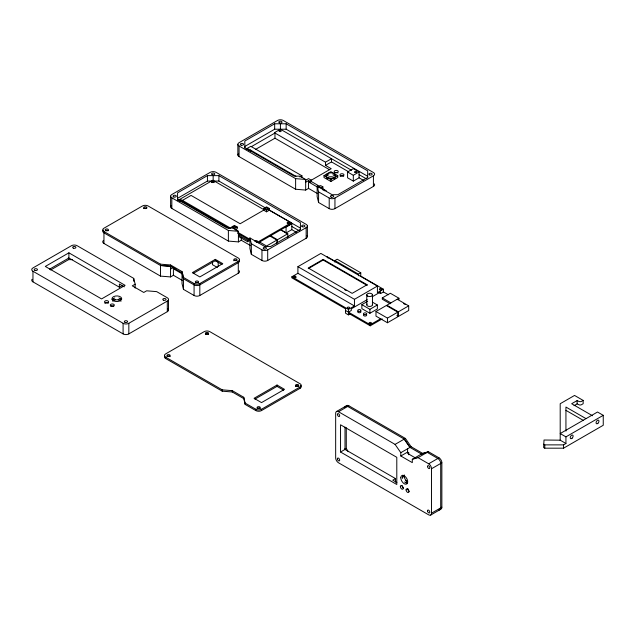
<?xml version="1.0" encoding="UTF-8"?>
<svg xmlns="http://www.w3.org/2000/svg" width="635" height="635" viewBox="0 0 635 635"><rect width="100%" height="100%" fill="white"/><g stroke="black" fill="none" stroke-linecap="round" stroke-linejoin="round"><path stroke-width="0.95" d="M340.535 452.017L340.535 424.783L396.796 457.319L396.796 484.497L340.535 452.017L345.011 449.437L345.011 427.061M367.673 177.943L367.673 170.847L286.155 123.785L274.669 123.785L244.824 141.018L244.824 148.114M244.824 146.455L274.669 129.222L286.155 129.222L367.673 176.284M246.11 149.027L250.793 146.32L301.935 175.792L301.935 177.379M351.639 170.339L280.416 129.222L274.383 132.699L325.477 162.195L331.502 158.718L331.502 161.901L348.282 171.585M251.373 146.653L274.963 133.032L274.963 138.2L255.58 149.392M68.897 252.825L45.307 266.446L101.568 298.926L125.103 285.337L68.897 252.825L68.897 258L119.372 287.195L122.126 285.599M248.983 150.678L250.269 149.939L295.95 176.308M300.418 229.783L300.418 222.687L218.908 175.625L207.423 175.625L177.57 192.857L177.57 200.7M49.522 269.184L68.897 258L68.326 257.667M50.649 269.994L68.556 259.651L72.39 259.651M177.57 198.295L207.423 181.062L212.209 181.062M177.856 200.446L212.876 180.229L263.993 209.74M229.116 228.386L182.451 201.446L182.451 200.382L191.064 195.413L240.141 223.75L263.684 210.161L266.549 211.82L269.423 210.161L291.235 222.75L291.235 223.814L258.286 242.84M299.871 176.982L301.935 175.792M325.477 162.195L325.477 165.378L331.502 161.901M305.483 180.372L308.539 178.602L311.412 180.261L311.412 181.586L319.762 186.404M305.673 182.245L308.539 180.594L309.69 181.253L311.412 180.261M311.047 180.34L331.216 168.696L325.477 165.378M263.684 210.161L263.684 208.502L266.549 206.843L269.423 208.502L269.423 210.161M309.69 181.253L309.69 182.578L311.412 181.586M32.964 281.861L32.964 271.256A3.993 2.302 0 0 1 32.964 267.938L71.43 245.729A3.993 2.302 0 0 1 77.168 245.729L133.715 278.376L135.152 284.178L132.278 285.837L143.764 292.465L146.629 290.806L156.678 291.632L167.299 297.767A3.993 2.302 0 0 1 167.299 301.085L167.299 311.69L128.834 333.891A3.993 2.302 0 0 1 123.095 333.891L32.964 281.861A3.993 2.302 0 0 1 32.067 279.305M323.985 175.649L330.875 171.672L337.764 175.649L337.764 177.506L330.875 181.483L323.985 177.506L323.985 175.649L330.875 179.626L337.764 175.649M237.276 227.06L234.402 228.719L231.537 227.06L234.402 225.401L237.276 227.06L237.276 228.719L235.125 229.965M263.684 208.502L266.549 210.161L269.423 208.502M112.014 299.522L114.768 297.934M326.049 176.316L328.803 174.728M170.355 267.232L171.879 266.351M115.459 299.395L113.395 300.585L113.395 298.728M238.419 153.765A3.993 2.302 0 0 0 239.077 156.599L295.624 189.238L305.673 190.071L308.539 188.412L317.563 193.619M170.545 269.105L173.411 267.454L173.411 275.272L182.435 280.479M174.561 268.113L174.561 269.438L175.712 268.78M309.69 182.578L318.873 187.881L318.873 186.555L320.596 185.563L322.89 186.888L322.89 188.833M347.575 171.974L353.314 168.656L359.061 171.974L359.061 177.808L353.314 181.118L347.575 177.808L347.575 171.974L353.314 175.284L359.061 171.974M321.167 187.881L322.89 186.888M250.015 240.316L247.61 241.713L238.998 236.736L238.998 235.41L240.141 234.752M103.291 240.625A3.993 2.302 0 0 0 103.95 243.459L160.496 276.106L170.545 276.931L173.411 275.272M171.172 205.605A3.993 2.302 0 0 0 171.831 208.439L228.378 241.078L238.419 241.911L241.292 240.252L250.317 245.459M238.998 235.41L247.61 240.387L248.753 239.72M215.321 259.366L192.357 272.621L199.819 276.931L222.782 263.676L215.321 259.366L215.321 260.691L193.207 273.455M367.673 177.475L337.82 194.707L332.081 194.707L317.151 186.095L317.151 196.699L318.587 202.501L329.208 208.629A3.993 2.302 0 0 0 334.947 208.629L373.412 186.42A3.993 2.302 0 0 0 374.309 183.864M257.072 242.475L291.235 222.75M317.151 186.095L318.587 191.889L329.208 198.025A3.993 2.302 0 0 0 334.947 198.025L373.412 175.816A3.993 2.302 0 0 0 373.412 172.506L283.281 120.467A3.993 2.302 0 0 0 277.543 120.467L239.077 142.677A3.993 2.302 0 0 0 239.077 145.986L239.077 156.599M286.067 232.958L291.806 229.648L291.806 223.814L286.067 227.132L286.067 232.958L281.146 230.124M32.964 271.256L123.095 323.286A3.993 2.302 0 0 0 128.834 323.286L167.299 301.085M103.95 231.521L160.488 264.168L170.561 264.978L182.039 271.605L183.451 277.424L194.08 283.559A3.993 2.302 0 0 0 199.819 283.559L238.284 261.35A3.993 2.302 0 0 0 238.284 258.04L148.153 206.002A3.993 2.302 0 0 0 142.415 206.002L103.95 228.211A3.993 2.302 0 0 0 103.95 231.521L103.95 243.459M276.884 243.769L276.884 240.054L266.549 246.023L259.659 242.046M270.566 235.744L277.455 239.72L287.79 233.759L287.79 237.466M300.418 229.314L270.566 246.547L264.827 246.547L249.904 237.934L249.904 248.539L251.341 254.341L261.961 260.469A3.993 2.302 0 0 0 267.7 260.469L306.157 238.268A3.993 2.302 0 0 0 307.062 235.704M249.904 237.934L251.341 243.729L261.961 249.865A3.993 2.302 0 0 0 267.7 249.865L306.157 227.655A3.993 2.302 0 0 0 306.157 224.345L216.035 172.307A3.993 2.302 0 0 0 210.296 172.307L171.831 194.516A3.993 2.302 0 0 0 171.831 197.826L171.831 208.439M182.039 271.605L182.023 283.559L183.459 289.362L194.08 295.489A3.993 2.302 0 0 0 199.819 295.489L238.284 273.288A3.993 2.302 0 0 0 239.181 270.724M297.91 266.676L354.457 299.323L354.457 305.951L297.91 273.304L297.91 266.676L320.873 253.421L377.412 286.067L377.412 292.695L383.445 289.219L383.445 291.933L380.571 293.592L378.42 292.346M349.861 314.039L348.424 314.873L345.559 313.214L345.559 308.84L291.878 277.844L291.878 276.789L297.91 273.304M367.086 284.742L323.167 259.39L308.245 268.002L352.155 293.362L367.086 284.742L367.086 285.401L323.167 260.048L308.245 268.668M334.939 262.207L334.939 260.548L337.233 259.223L360.767 272.812L360.767 276.122L383.445 289.219M334.939 260.548L358.473 274.137L360.767 272.812M354.457 299.323L377.412 286.067M291.878 276.789L348.424 309.435L354.457 305.951M367.189 299.664L351.298 308.84L351.298 310.491L348.424 312.15L348.424 309.435M372.205 296.767L380.571 291.933L380.571 293.592M372.539 302.204L377.357 304.99L377.357 308.967L369.895 313.277L361.855 308.642L361.855 304.657L367.665 301.308M390.12 303.744L382.294 299.228L382.294 297.902L390.334 293.259L398.939 298.228L398.939 299.553M361.855 304.657L369.895 309.301L377.357 304.99M375.983 311.491L386.31 305.522L397.796 312.15L397.796 316.794L387.461 322.755L375.983 316.127L375.983 311.491L387.461 318.119L397.796 312.15M398.939 298.228L386.89 305.189L398.367 311.817L408.702 305.856L408.702 310.491L398.367 316.46L396.835 315.579M345.559 310.491L370.237 324.747L380.571 318.778M348.424 314.873L348.424 313.214L370.237 325.803L382.199 318.905M277.035 385.04L254.071 398.296L261.533 402.606L284.496 389.35L277.035 385.04L277.035 386.366L254.921 399.129M165.671 357.195L222.202 389.842L232.275 390.652L243.753 397.28L245.166 403.098L255.794 409.234A3.993 2.302 0 0 0 261.533 409.234L299.998 387.025A3.993 2.302 0 0 0 299.998 383.715L209.867 331.676A3.993 2.302 0 0 0 204.129 331.676L165.671 353.885A3.993 2.302 0 0 0 165.671 357.195L165.671 358.521L222.202 391.168L232.275 391.978L243.753 398.605L245.166 404.424L255.794 410.559A3.993 2.302 0 0 0 261.533 410.559L299.998 388.35A3.993 2.302 0 0 0 300.657 385.516M336.486 411.528L345.67 406.225M441.857 507.206L431.522 513.167A3.993 2.302 60 0 1 428.657 514.826L338.526 462.788A3.993 2.302 60 0 1 335.661 457.819L335.661 413.409A3.993 2.302 60 0 1 338.526 411.75L348.861 405.789L405.4 438.428L411.139 446.738L422.616 453.366L428.355 451.683L438.991 457.819A3.993 2.302 60 0 1 441.857 462.788L441.857 507.206A3.993 2.302 60 0 1 439.737 509.191M344.71 449.278L346.281 448.373L346.281 427.696M338.526 411.75L395.073 444.397L405.4 438.428M422.616 453.366L412.298 459.311L412.298 462.629L400.812 455.993L400.812 452.684L411.139 446.738M400.812 455.993L407.591 452.088L408.734 452.747L408.734 454.739M408.734 452.747L407.591 453.414L415.933 458.232M412.298 459.311L418.036 457.652L428.355 451.683M395.534 482.084L395.534 478.599L392.779 480.195L396.875 482.56M402.534 476.814L404.146 475.885L404.146 477.472M418.036 457.652L428.657 463.788L438.991 457.819M405.979 482.775L407.591 481.846A4.874 2.81 60 0 1 404.257 474.924M431.522 513.167L431.522 468.757L441.857 462.788M574.016 405.694L577.128 403.892L579.033 404.789A1.984 1.151 0 0 0 581.438 404.725L583.16 403.725L583.16 400.415L581.438 401.407A1.984 1.151 0 0 1 579.033 401.479L577.128 400.582L571.675 403.725L592.511 415.758M430.697 515.048L439.88 509.746M565.936 436.872L603.25 415.33L603.25 425.267L563.562 448.183L544.774 448.183L543.623 447.524L544.012 440.023L560.197 440.182L565.936 443.5L565.936 436.872L560.197 433.554L597.511 412.012L603.25 415.33M543.623 444.206L544.774 444.873L563.562 444.873L565.936 443.5M404.249 439.087L409.988 447.405L421.473 454.033L427.212 452.342L437.84 458.486A3.993 2.302 60 0 1 440.706 463.455L440.706 507.865A3.993 2.302 60 0 1 438.587 509.857M421.481 454.009L427.22 452.35M265.24 207.812L218.908 181.062L213.162 181.062L213.162 175.625M103.291 230.021A3.993 2.302 0 0 0 103.95 232.855L160.496 265.493L170.561 266.303L182.039 272.931L183.459 278.757L194.08 284.885A3.993 2.302 0 0 0 199.819 284.885L238.284 262.676A3.993 2.302 0 0 0 239.181 260.12M239.077 145.986L295.624 178.633L305.673 179.467L305.673 190.071M171.831 197.826L228.378 230.473L238.419 231.307L238.419 241.911M160.496 265.493L170.545 266.327M359.061 174.625L366.101 178.689M359.061 177.808L363.752 180.515M274.963 138.2L329.509 169.696M332.938 174.728L335.693 176.316M318.873 186.555L326.334 190.865M305.673 179.467L299.934 176.149L294.188 176.149L244.824 147.645M268.668 209.796L300.418 228.124M290.171 222.869L291.806 223.814M291.806 226.465L299.641 230.981M291.806 229.648L296.505 232.362M583.16 400.415L574.548 395.438L560.197 403.725L560.197 440.539M280.9 229.783L287.79 233.759M326.898 256.572L334.843 261.16M397.216 299.228L408.702 305.856M383.246 291.822L388.334 294.759M403.598 303.57L405.257 304.53M382.294 297.902L390.906 302.871M269.994 236.077L276.884 240.054M585.938 418.592L565.936 407.043L565.936 431.094M565.936 410.353L583.438 420.457M344.559 289.631L346.242 290.608M238.419 231.307L232.68 227.989L226.941 227.989L177.57 199.485M182.451 200.382L230.688 228.227M237.76 232.315L250.349 239.578M237.601 233.283L250.412 240.681M215.725 260.731L217.368 261.676M215.321 260.691L221.956 264.517M217.368 267.51L212.447 264.668L212.447 261.755M174.561 269.438L182.912 274.264M277.035 386.366L283.67 390.192M118.904 297.934L121.658 299.522M118.213 299.395L120.285 300.585L120.285 298.728M405.519 480.655L407.591 481.846M404.598 481.981L407.36 483.568M344.44 449.104L395.534 478.599M124.285 286.853L119.372 284.012L119.372 287.195M409.996 447.381L404.257 439.095L347.71 406.448A3.993 2.302 60 0 0 345.21 406.646M395.073 444.397L400.812 452.684M346.281 448.373L348.194 451.691M182.039 272.931L183.451 278.749M577.128 400.582L577.128 403.892M563.562 444.873L563.562 448.183M544.774 444.873L544.774 448.183M407.591 448.77L407.591 452.088M402.534 475.218L402.534 478.401M398.367 311.817L398.367 316.46M387.461 318.119L387.461 322.755M373.412 175.816L373.412 186.42M372.451 294.886L372.451 304.824M370.237 324.747L370.237 325.803M369.895 309.301L369.895 313.277M366.768 294.886L366.768 304.824M358.473 274.137L358.473 275.796M353.314 175.284L353.314 181.118M334.947 198.025L334.947 208.629M334.32 173.665L334.32 175.522M334.32 177.641L334.32 179.499M330.875 179.626L330.875 181.483M329.208 198.025L329.208 208.629M327.43 173.665L327.43 175.522M327.43 177.641A4.874 2.81 0 0 0 335.574 176.379A4.874 2.81 0 0 0 329.613 172.934A4.874 2.81 0 0 0 327.43 177.641L327.43 179.499M323.167 259.39L323.167 260.048M318.587 191.889L318.587 202.501M308.539 180.594L308.539 188.412M307.38 226.004L307.38 236.609M306.157 227.655L306.157 238.268M299.998 387.025L299.998 388.35M295.624 178.633L295.624 189.238M286.155 123.785L286.155 129.222M280.416 123.785L280.416 129.222M277.455 239.72L277.455 242.506M274.669 123.785L274.669 129.222M267.7 249.865L267.7 260.469M266.549 210.161L266.549 211.82M261.961 249.865L261.961 260.469M261.533 409.234L261.533 410.559M255.794 409.234L255.794 410.559M251.341 243.729L251.341 254.341M250.269 149.939L250.269 151.527M247.61 240.387L247.61 241.713M245.166 403.098L245.166 404.424M243.753 397.28L243.753 398.605M241.292 237.323L241.292 240.252M238.284 261.35L238.284 273.288M237.863 144.335L237.863 154.94M232.275 390.652L232.275 391.978M228.378 230.473L228.378 241.078M222.202 389.842L222.202 391.168M218.908 175.625L218.908 181.062M218.186 262.152L218.186 266.041M207.423 175.625L207.423 181.062M199.819 283.559L199.819 295.489M194.08 283.559L194.08 295.489M183.451 277.424L183.459 289.362M170.617 196.175L170.617 206.78M170.561 264.978L170.545 276.931M168.513 299.426L168.513 310.031M160.488 264.168L160.496 276.106M135.152 284.178L135.152 288.092M133.715 278.376L133.715 281.273M128.834 323.286L128.834 333.891M123.095 323.286L123.095 333.891M68.556 257.842L68.556 259.651M322.937 190.008A1.056 0.611 0 0 1 324.215 190.103A1.056 0.611 0 0 1 324.382 190.841M246.92 149.598A1.056 0.611 0 0 1 247.888 148.995A1.056 0.611 0 0 1 249.015 149.495A1.056 0.611 0 0 1 248.253 150.193M340.193 176.292A2.032 1.175 0 0 1 343.71 176.292M326.652 178.094A4.874 2.81 0 0 1 335.089 178.094M334.454 172.982A2.032 1.175 0 0 1 337.971 172.982M344.932 407.289A3.993 2.302 60 0 1 345.051 406.948M346.075 406.63A3.993 2.302 60 0 1 348.861 405.789M428.657 463.788A3.993 2.302 60 0 1 431.522 468.757M409.25 491.363A2.032 1.175 60 0 1 407.868 488.474M403.511 488.045A2.032 1.175 60 0 1 402.074 485.561M257.096 408.654A1.627 0.937 0 0 1 258.667 407.964A1.627 0.937 0 0 1 260.231 408.654M205.43 334.415A1.627 0.937 0 0 1 207.002 333.724A1.627 0.937 0 0 1 208.566 334.415M295.561 386.453A1.627 0.937 0 0 1 297.124 385.755A1.627 0.937 0 0 1 298.696 386.453M165.671 358.521A3.993 2.302 0 0 1 164.767 355.965M166.973 356.624A1.627 0.937 0 0 1 168.537 355.925A1.627 0.937 0 0 1 170.109 356.624M195.382 282.988A1.627 0.937 0 0 1 196.945 282.289A1.627 0.937 0 0 1 198.517 282.988M143.875 208.518A1.627 0.937 0 0 1 146.693 208.518M233.839 260.779A1.627 0.937 0 0 1 235.41 260.088A1.627 0.937 0 0 1 236.982 260.779M105.418 230.727A1.627 0.937 0 0 1 108.228 230.727M287.345 223.655A1.056 0.611 0 0 1 288.504 223.21A1.056 0.611 0 0 1 289.417 223.814M256.215 241.768A1.056 0.611 0 0 1 257.238 242.213M179.983 201.009A1.056 0.611 0 0 1 181.261 200.914A1.056 0.611 0 0 1 181.753 201.597M211.963 182.578A1.056 0.611 0 0 1 213.789 182.578M369.181 323.794A1.214 0.706 0 0 1 370.554 323.469A1.214 0.706 0 0 1 371.459 324.152M379.96 292.544A1.214 0.706 0 0 1 379.714 292.433M360.482 311.158A1.627 0.937 0 0 1 359.751 312.722A1.627 0.937 0 0 1 357.767 311.579M366.22 314.468A1.627 0.937 0 0 1 365.49 316.039A1.627 0.937 0 0 1 363.506 314.889M372.356 304.403A2.842 1.643 0 0 1 369.237 306.451A2.842 1.643 0 0 1 367.149 304.006M327.215 257.548A1.214 0.706 0 0 1 328.073 258.048M294.434 278.527A1.214 0.706 0 0 1 294.14 278.455M293.695 277.495A1.214 0.706 0 0 1 295.069 277.17A1.214 0.706 0 0 1 295.966 277.844M167.957 308.856A3.993 2.302 0 0 1 167.299 311.69M104.807 303.212A2.032 1.175 0 0 1 108.323 303.212M110.871 306.284A2.032 1.175 0 0 1 113.736 306.284M112.617 301.165A4.874 2.81 0 0 1 121.055 301.165M255.167 241.665A1.214 0.706 0 0 1 255.802 240.649A1.214 0.706 0 0 1 257.421 241.189A1.214 0.706 0 0 1 256.215 242.014M287.314 223.464A1.214 0.706 0 0 1 288.679 223.131A1.214 0.706 0 0 1 289.584 223.814M256.215 241.673A1.214 0.706 0 0 1 257.397 242.189M211.82 182.594A1.214 0.706 0 0 1 213.931 182.594M179.872 201.009A1.214 0.706 0 0 1 181.34 200.898A1.214 0.706 0 0 1 181.904 201.692M179.872 200.946A1.214 0.706 0 0 1 180.316 199.787A1.214 0.706 0 0 1 181.943 200.509A1.214 0.706 0 0 1 180.118 201.057M279.598 122.936A1.627 0.937 0 0 0 282.035 122.126A1.627 0.937 0 0 0 279.598 121.317A1.627 0.937 0 0 0 279.598 122.936M241.141 145.145A1.627 0.937 0 0 0 243.578 144.335A1.627 0.937 0 0 0 241.141 143.518A1.627 0.937 0 0 0 241.141 145.145M369.395 174.823A1.627 0.937 0 0 0 372.11 174.403A1.627 0.937 0 0 0 370.118 173.252A1.627 0.937 0 0 0 369.395 174.823M331.264 197.175A1.627 0.937 0 0 0 333.7 196.366A1.627 0.937 0 0 0 331.264 195.556A1.627 0.937 0 0 0 331.264 197.175M355.084 172.498A1.056 0.611 0 0 0 356.672 171.974A1.056 0.611 0 0 0 355.084 171.442A1.056 0.611 0 0 0 355.084 172.498M279.598 131.572A1.056 0.611 0 0 0 281.178 131.04A1.056 0.611 0 0 0 279.598 130.516A1.056 0.611 0 0 0 279.598 131.572M334.772 172.402A2.032 1.175 0 0 0 338.169 171.879A2.032 1.175 0 0 0 335.685 170.442A2.032 1.175 0 0 0 334.772 172.402M340.519 175.72A2.032 1.175 0 0 0 343.916 175.196A2.032 1.175 0 0 0 341.424 173.76A2.032 1.175 0 0 0 340.519 175.72M597.884 423.339A2.032 1.175 -60 0 0 598.527 420.195A2.032 1.175 -60 0 0 596.122 422.331A2.032 1.175 -60 0 0 597.884 423.339M572.048 438.253A2.032 1.175 -60 0 0 572.691 435.11A2.032 1.175 -60 0 0 570.293 437.245A2.032 1.175 -60 0 0 572.048 438.253M337.383 458.811A1.627 0.937 60 0 0 339.098 460.954A1.627 0.937 60 0 0 339.098 458.661A1.627 0.937 60 0 0 337.383 458.811M337.383 414.401A1.627 0.937 60 0 0 339.098 416.544A1.627 0.937 60 0 0 339.098 414.25A1.627 0.937 60 0 0 337.383 414.401M427.506 510.85A1.627 0.937 60 0 0 429.228 512.993A1.627 0.937 60 0 0 429.228 510.699A1.627 0.937 60 0 0 427.506 510.85M427.506 466.439A1.627 0.937 60 0 0 429.228 468.582A1.627 0.937 60 0 0 429.228 466.281A1.627 0.937 60 0 0 427.506 466.439M400.352 486.553A2.032 1.175 60 0 0 402.503 489.236A2.032 1.175 60 0 0 402.503 486.362A2.032 1.175 60 0 0 400.352 486.553M406.09 489.871A2.032 1.175 60 0 0 408.249 492.546A2.032 1.175 60 0 0 408.249 489.68A2.032 1.175 60 0 0 406.09 489.871M400.812 477.806A4.874 2.81 60 0 0 405.979 484.235A4.874 2.81 60 0 0 405.979 477.345A4.874 2.81 60 0 0 400.812 477.806M257.85 408.384A1.627 0.937 0 0 0 260.286 407.575A1.627 0.937 0 0 0 257.85 406.765A1.627 0.937 0 0 0 257.85 408.384M295.981 386.032A1.627 0.937 0 0 0 298.696 385.612A1.627 0.937 0 0 0 296.704 384.461A1.627 0.937 0 0 0 295.981 386.032M206.184 334.145A1.627 0.937 0 0 0 208.621 333.335A1.627 0.937 0 0 0 206.184 332.526A1.627 0.937 0 0 0 206.184 334.145M167.394 356.203A1.627 0.937 0 0 0 170.109 355.783A1.627 0.937 0 0 0 168.116 354.632A1.627 0.937 0 0 0 167.394 356.203M196.136 282.71A1.627 0.937 0 0 0 198.572 281.9A1.627 0.937 0 0 0 196.136 281.091A1.627 0.937 0 0 0 196.136 282.71M234.601 260.509A1.627 0.937 0 0 0 237.038 259.699A1.627 0.937 0 0 0 234.601 258.882A1.627 0.937 0 0 0 234.601 260.509M144.137 208.328A1.627 0.937 0 0 0 146.852 207.907A1.627 0.937 0 0 0 144.867 206.756A1.627 0.937 0 0 0 144.137 208.328M105.672 230.529A1.627 0.937 0 0 0 108.394 230.108A1.627 0.937 0 0 0 106.402 228.965A1.627 0.937 0 0 0 105.672 230.529M212.352 174.776A1.627 0.937 0 0 0 214.789 173.966A1.627 0.937 0 0 0 212.352 173.157A1.627 0.937 0 0 0 212.352 174.776M173.887 196.985A1.627 0.937 0 0 0 176.324 196.175A1.627 0.937 0 0 0 173.887 195.358A1.627 0.937 0 0 0 173.887 196.985M302.141 226.663A1.627 0.937 0 0 0 304.856 226.243A1.627 0.937 0 0 0 302.871 225.1A1.627 0.937 0 0 0 302.141 226.663M264.017 249.015A1.627 0.937 0 0 0 266.454 248.206A1.627 0.937 0 0 0 264.017 247.396A1.627 0.937 0 0 0 264.017 249.015M369.633 323.699A1.214 0.706 0 0 0 371.459 323.088A1.214 0.706 0 0 0 369.633 322.477A1.214 0.706 0 0 0 369.633 323.699M367.601 296.045A2.842 1.643 0 0 0 372.356 295.307A2.842 1.643 0 0 0 368.872 293.299A2.842 1.643 0 0 0 367.601 296.045M358.188 311.158A1.627 0.937 0 0 0 360.902 310.737A1.627 0.937 0 0 0 358.91 309.586A1.627 0.937 0 0 0 358.188 311.158M363.926 314.468A1.627 0.937 0 0 0 366.641 314.047A1.627 0.937 0 0 0 364.657 312.904A1.627 0.937 0 0 0 363.926 314.468M347.567 308.277A1.214 0.706 0 0 0 349.599 307.959A1.214 0.706 0 0 0 348.107 307.094A1.214 0.706 0 0 0 347.567 308.277M293.894 277.289A1.214 0.706 0 0 0 295.926 276.971A1.214 0.706 0 0 0 294.434 276.106A1.214 0.706 0 0 0 293.894 277.289M379.96 289.822A1.214 0.706 0 0 0 381.794 289.219A1.214 0.706 0 0 0 379.96 288.608A1.214 0.706 0 0 0 379.96 289.822M35.028 270.407A1.627 0.937 0 0 0 37.465 269.597A1.627 0.937 0 0 0 35.028 268.788A1.627 0.937 0 0 0 35.028 270.407M73.485 248.206A1.627 0.937 0 0 0 75.922 247.388A1.627 0.937 0 0 0 73.485 246.578A1.627 0.937 0 0 0 73.485 248.206M125.151 322.445A1.627 0.937 0 0 0 127.587 321.627A1.627 0.937 0 0 0 125.151 320.818A1.627 0.937 0 0 0 125.151 322.445M163.616 300.236A1.627 0.937 0 0 0 166.052 299.426A1.627 0.937 0 0 0 163.616 298.609A1.627 0.937 0 0 0 163.616 300.236M105.545 302.824A2.032 1.175 0 0 0 108.593 301.808A2.032 1.175 0 0 0 105.545 300.799A2.032 1.175 0 0 0 105.545 302.824M111.284 306.141A2.032 1.175 0 0 0 114.332 305.125A2.032 1.175 0 0 0 111.284 304.109A2.032 1.175 0 0 0 111.284 306.141M113.395 300.72A4.874 2.81 0 0 0 121.539 299.458A4.874 2.81 0 0 0 115.578 296.013A4.874 2.81 0 0 0 113.395 300.72M287.758 223.361A1.214 0.706 0 0 0 289.584 222.75A1.214 0.706 0 0 0 287.758 222.147A1.214 0.706 0 0 0 287.758 223.361M233.791 227.671A1.214 0.706 0 0 0 235.625 227.06A1.214 0.706 0 0 0 233.791 226.457A1.214 0.706 0 0 0 233.791 227.671M265.946 209.113A1.214 0.706 0 0 0 267.772 208.502A1.214 0.706 0 0 0 265.946 207.891A1.214 0.706 0 0 0 265.946 209.113M212.265 182.499A1.214 0.706 0 0 0 214.098 181.888A1.214 0.706 0 0 0 212.265 181.277A1.214 0.706 0 0 0 212.265 182.499"/></g></svg>
